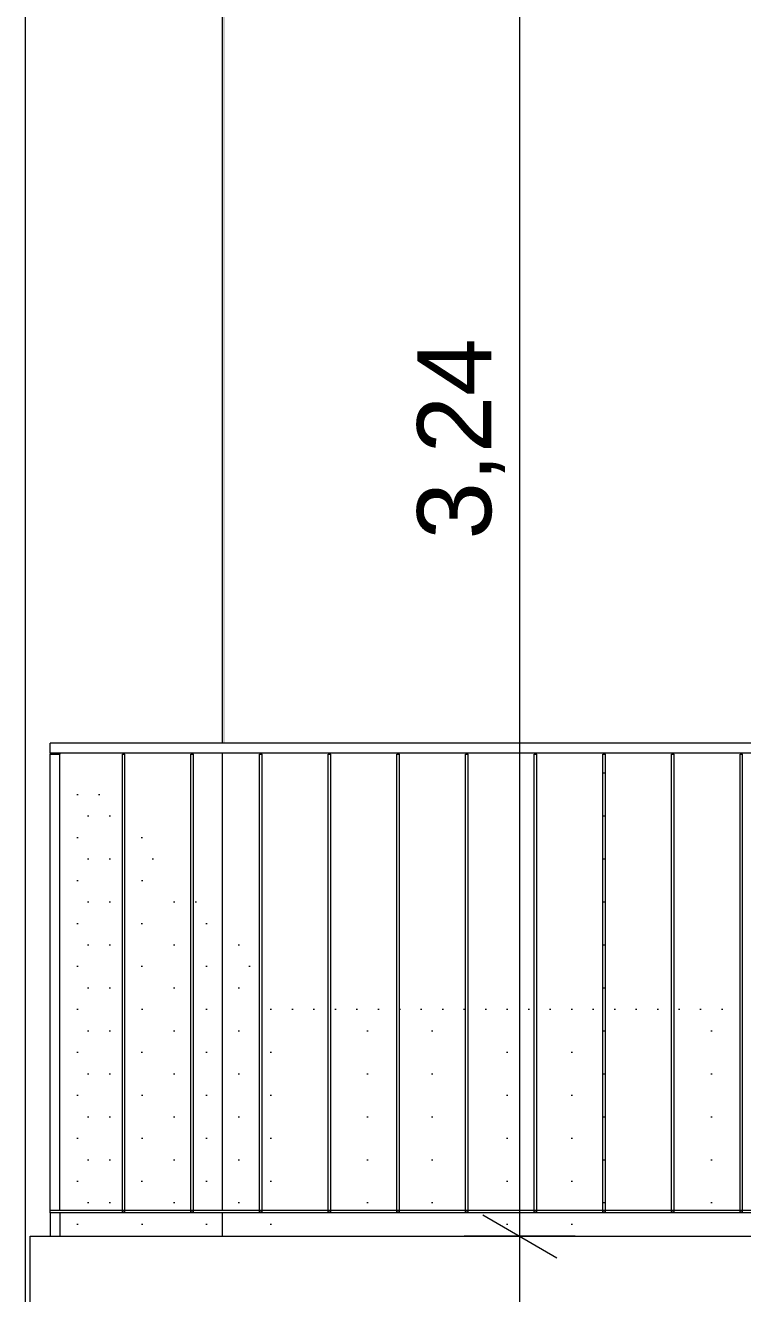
# Model space of a CAD drawing. Header units: metres. Extents: x -111189 to -108577, y -72951 to -72647.
# Drawn here: x -108855.796 to -108854.342, y -72942.862 to -72940.29 of the extents above; entities that cross this region are included whole.
import ezdxf

# ---------------------------------------------------------------- set-up
doc = ezdxf.new("R2010")
doc.units = ezdxf.units.M
doc.header["$MEASUREMENT"] = 0
for name, color, linetype in [('03 - LAJES', 7, 'Continuous'), ('05 - PAREDES..35', 7, 'Continuous'), ('06 - ESCADAS _ GUARDAS', 7, 'Continuous'), ('06 - FORRA', 7, 'Continuous'), ('12 - COTAS GERAIS', 7, 'Continuous')]:
    doc.layers.add(name, color=color, linetype=linetype)
doc.styles.add('ESTILO_GERADO_7', font='')
doc.styles.get('ESTILO_GERADO_7').set_extended_font_data('Helvetica')
doc.dimstyles.new('ESTILO_GERADO__5', dxfattribs={"dimtxt": 0.15, "dimasz": 0.114, "dimexe": 0.18, "dimexo": 0.0625, "dimgap": 0, "dimtad": 1, "dimzin": 0, "dimdsep": 46, "dimtxsty": 'ESTILO_GERADO_7', "dimblk": 'ARROWHEAD_2', "dimblk1": 'ARROWHEAD_2', "dimblk2": 'ARROWHEAD_2', "dimcen": 0.09, "dimse1": 1, "dimse2": 1, "dimclrd": 7, "dimclre": 7, "dimclrt": 7, "dimadec": 0, "dimazin": 0, "dimtfac": 1, "dimtdec": 4, "dimtmove": 0, "dimatfit": 3, "dimfxl": 1, "dimtolj": 1, "dimtzin": 0, "dimarcsym": 0})
pattern_1 = [(360, (-108689.58989, -72946.075524), (0.021783658, 0.043567315), [0, -0.043567315])]

# ---------------------------------------------------------------- blocks, each defined once
blk = doc.blocks.new('Corte Elem_1047_1', base_point=(-108689.5899, -72946.0755))
at = {"layer": '05 - PAREDES..35', "linetype": 'Continuous', "lineweight": 13}
h = blk.add_hatch(dxfattribs=at)
h.set_pattern_fill('DOTS_0001', color=251, style=0, pattern_type=2)
h.set_pattern_definition(pattern_1)
h.paths.add_polyline_path([(-108855.396, -72939.838), (-108855.396, -72941.7455), (-108855.3913, -72941.7455), (-108855.3913, -72939.9896), (-108853.0678, -72938.7117), (-108850.936, -72939.8841), (-108850.936, -72939.8325), (-108853.161, -72938.6088)])
h = blk.add_hatch(dxfattribs=at)
h.set_pattern_fill('DOTS_0001', color=251, style=0, pattern_type=2)
h.set_pattern_definition(pattern_1)
h.paths.add_polyline_path([(-108855.396, -72942.693), (-108855.3913, -72942.693), (-108855.3913, -72942.157), (-108855.375, -72942.175), (-108855.3772, -72942.175), (-108855.3772, -72942.693), (-108855.3549, -72942.693), (-108855.3549, -72942.1971), (-108855.321, -72942.2345), (-108855.321, -72942.1925), (-108855.3913, -72942.1149), (-108855.3913, -72941.7655), (-108855.396, -72941.7655)])
h = blk.add_hatch(dxfattribs=at)
h.set_pattern_fill('DOTS_0001', color=251, style=0, pattern_type=2)
h.set_pattern_definition(pattern_1)
h.paths.add_polyline_path([(-108855.316, -72942.2401), (-108855.3133, -72942.243), (-108855.3156, -72942.243), (-108855.3156, -72942.693), (-108855.2932, -72942.693), (-108855.2932, -72942.2651), (-108855.2481, -72942.315), (-108855.1818, -72942.315), (-108855.1818, -72942.2847), (-108855.2374, -72942.2847), (-108855.316, -72942.198)])
h = blk.add_hatch(dxfattribs=at)
h.set_pattern_fill('DOTS_0001', color=251, style=0, pattern_type=2)
h.set_pattern_definition(pattern_1)
h.paths.add_polyline_path([(-108855.1768, -72942.315), (-108855.1107, -72942.315), (-108855.1107, -72942.693), (-108855.0964, -72942.693), (-108855.0964, -72942.3175), (-108855.0987, -72942.315), (-108855.0426, -72942.315), (-108855.0426, -72942.2847), (-108855.1768, -72942.2847)])
h = blk.add_hatch(dxfattribs=at)
h.set_pattern_fill('DOTS_0001', color=251, style=0, pattern_type=2)
h.set_pattern_definition(pattern_1)
h.paths.add_polyline_path([(-108854.9034, -72942.2847), (-108855.0376, -72942.2847), (-108855.0376, -72942.315), (-108854.9715, -72942.315), (-108854.9715, -72942.693), (-108854.9572, -72942.693), (-108854.9572, -72942.3175), (-108854.9595, -72942.315), (-108854.9034, -72942.315)])
h = blk.add_hatch(dxfattribs=at)
h.set_pattern_fill('DOTS_0001', color=251, style=0, pattern_type=2)
h.set_pattern_definition(pattern_1)
h.paths.add_polyline_path([(-108854.8984, -72942.315), (-108854.8323, -72942.315), (-108854.8323, -72942.693), (-108854.818, -72942.693), (-108854.818, -72942.3175), (-108854.8203, -72942.315), (-108854.7642, -72942.315), (-108854.7642, -72942.2847), (-108854.8984, -72942.2847)])
h = blk.add_hatch(dxfattribs=at)
h.set_pattern_fill('DOTS_0001', color=251, style=0, pattern_type=2)
h.set_pattern_definition(pattern_1)
h.paths.add_polyline_path([(-108854.7592, -72942.2847), (-108854.7592, -72942.315), (-108854.6932, -72942.315), (-108854.6932, -72942.693), (-108854.6788, -72942.693), (-108854.6788, -72942.3175), (-108854.6811, -72942.315), (-108854.625, -72942.315), (-108854.625, -72942.2847)])
h = blk.add_hatch(dxfattribs=at)
h.set_pattern_fill('DOTS_0001', color=251, style=0, pattern_type=2)
h.set_pattern_definition(pattern_1)
h.paths.add_polyline_path([(-108854.4858, -72942.2847), (-108854.62, -72942.2847), (-108854.62, -72942.315), (-108854.554, -72942.315), (-108854.554, -72942.693), (-108854.5396, -72942.693), (-108854.5396, -72942.3175), (-108854.5419, -72942.315), (-108854.4858, -72942.315)])
h = blk.add_hatch(dxfattribs=at)
h.set_pattern_fill('DOTS_0001', color=251, style=0, pattern_type=2)
h.set_pattern_definition(pattern_1)
h.paths.add_polyline_path([(-108854.3466, -72942.2847), (-108854.4808, -72942.2847), (-108854.4808, -72942.315), (-108854.4148, -72942.315), (-108854.4148, -72942.693), (-108854.4004, -72942.693), (-108854.4004, -72942.3175), (-108854.4027, -72942.315), (-108854.3466, -72942.315)])
h = blk.add_hatch(dxfattribs=at)
h.set_pattern_fill('DOTS_0001', color=251, style=0, pattern_type=2)
h.set_pattern_definition(pattern_1)
h.paths.add_polyline_path([(-108855.396, -72942.7455), (-108855.3913, -72942.7455), (-108855.3913, -72942.698), (-108855.396, -72942.698)])
h = blk.add_hatch(dxfattribs=at)
h.set_pattern_fill('DOTS_0001', color=251, style=0, pattern_type=2)
h.set_pattern_definition(pattern_1)
h.paths.add_polyline_path([(-108855.3772, -72942.698), (-108855.3772, -72942.7455), (-108855.3549, -72942.7455), (-108855.3549, -72942.698)])
h = blk.add_hatch(dxfattribs=at)
h.set_pattern_fill('DOTS_0001', color=251, style=0, pattern_type=2)
h.set_pattern_definition(pattern_1)
h.paths.add_polyline_path([(-108855.3156, -72942.7455), (-108855.2932, -72942.7455), (-108855.2932, -72942.698), (-108855.3156, -72942.698)])
h = blk.add_hatch(dxfattribs=at)
h.set_pattern_fill('DOTS_0001', color=251, style=0, pattern_type=2)
h.set_pattern_definition(pattern_1)
h.paths.add_polyline_path([(-108855.1107, -72942.7455), (-108855.0964, -72942.7455), (-108855.0964, -72942.698), (-108855.1107, -72942.698)])
h = blk.add_hatch(dxfattribs=at)
h.set_pattern_fill('DOTS_0001', color=251, style=0, pattern_type=2)
h.set_pattern_definition(pattern_1)
h.paths.add_polyline_path([(-108854.9715, -72942.698), (-108854.9715, -72942.7455), (-108854.9572, -72942.7455), (-108854.9572, -72942.698)])
h = blk.add_hatch(dxfattribs=at)
h.set_pattern_fill('DOTS_0001', color=251, style=0, pattern_type=2)
h.set_pattern_definition(pattern_1)
h.paths.add_polyline_path([(-108854.818, -72942.698), (-108854.8323, -72942.698), (-108854.8323, -72942.7455), (-108854.818, -72942.7455)])
h = blk.add_hatch(dxfattribs=at)
h.set_pattern_fill('DOTS_0001', color=251, style=0, pattern_type=2)
h.set_pattern_definition(pattern_1)
h.paths.add_polyline_path([(-108854.6932, -72942.7455), (-108854.6788, -72942.7455), (-108854.6788, -72942.698), (-108854.6932, -72942.698)])
h = blk.add_hatch(dxfattribs=at)
h.set_pattern_fill('DOTS_0001', color=251, style=0, pattern_type=2)
h.set_pattern_definition(pattern_1)
h.paths.add_polyline_path([(-108854.554, -72942.7455), (-108854.5396, -72942.7455), (-108854.5396, -72942.698), (-108854.554, -72942.698)])
h = blk.add_hatch(dxfattribs=at)
h.set_pattern_fill('DOTS_0001', color=251, style=0, pattern_type=2)
h.set_pattern_definition(pattern_1)
h.paths.add_polyline_path([(-108854.4148, -72942.698), (-108854.4148, -72942.7455), (-108854.4004, -72942.7455), (-108854.4004, -72942.698)])
blk = doc.blocks.new('Corte Elem_1232_1', base_point=(-108689.5899, -72946.0755))
at = {"layer": '03 - LAJES', "color": 7, "linetype": 'Continuous', "lineweight": 13}
for p, q in [((-108855.786, -72943.1755), (-108855.786, -72942.7455)), ((-108855.786, -72942.7455), (-108850.536, -72942.7455))]:
    blk.add_line(p, q, dxfattribs=at)
blk = doc.blocks.new('Corte Elem_1236_1', base_point=(-108689.5899, -72946.0755))
at = {"layer": '06 - ESCADAS _ GUARDAS', "linetype": 'Continuous', "lineweight": 13}
h = blk.add_hatch(dxfattribs=at)
h.set_pattern_fill('DOTS_0001', color=251, style=0, pattern_type=2)
h.set_pattern_definition(pattern_1)
h.paths.add_polyline_path([(-108855.746, -72941.7655), (-108855.7438, -72941.768), (-108855.726, -72941.768), (-108855.726, -72941.7655)])
h = blk.add_hatch(dxfattribs=at)
h.set_pattern_fill('DOTS_0001', color=251, style=0, pattern_type=2)
h.set_pattern_definition(pattern_1)
h.paths.add_polyline_path([(-108855.726, -72942.698), (-108855.746, -72942.698), (-108855.726, -72942.7201)])
at = {"layer": '06 - ESCADAS _ GUARDAS', "color": 7, "linetype": 'Continuous', "lineweight": 13}
for p, q in [((-108855.746, -72941.7655), (-108855.746, -72941.768)), ((-108855.726, -72941.7655), (-108855.726, -72941.768)), ((-108855.746, -72942.698), (-108855.746, -72942.7455)), ((-108855.726, -72942.698), (-108855.726, -72942.7455))]:
    blk.add_line(p, q, dxfattribs=at)
blk = doc.blocks.new('Corte Elem_1237_1', base_point=(-108689.5899, -72946.0755))
at = {"layer": '06 - ESCADAS _ GUARDAS', "color": 7, "linetype": 'Continuous', "lineweight": 13}
for p, q in [((-108855.746, -72941.7655), (-108855.746, -72941.7455)), ((-108850.576, -72941.7455), (-108855.746, -72941.7455)), ((-108850.576, -72941.7655), (-108855.746, -72941.7655))]:
    blk.add_line(p, q, dxfattribs=at)
blk = doc.blocks.new('Corte Elem_1238_1', base_point=(-108689.5899, -72946.0755))
at = {"layer": '06 - ESCADAS _ GUARDAS', "linetype": 'Continuous', "lineweight": 13}
h = blk.add_hatch(dxfattribs=at)
h.set_pattern_fill('DOTS_0001', color=251, style=0, pattern_type=2)
h.set_pattern_definition(pattern_1)
h.paths.add_polyline_path([(-108855.5993, -72942.6955), (-108855.5943, -72942.6955), (-108855.5943, -72942.693), (-108855.5993, -72942.693)])
h = blk.add_hatch(dxfattribs=at)
h.set_pattern_fill('DOTS_0001', color=251, style=0, pattern_type=2)
h.set_pattern_definition(pattern_1)
h.paths.add_polyline_path([(-108855.4602, -72942.6955), (-108855.4552, -72942.6955), (-108855.4552, -72942.693), (-108855.4602, -72942.693)])
h = blk.add_hatch(dxfattribs=at)
h.set_pattern_fill('DOTS_0001', color=251, style=0, pattern_type=2)
h.set_pattern_definition(pattern_1)
h.paths.add_polyline_path([(-108855.321, -72942.6955), (-108855.316, -72942.6955), (-108855.316, -72942.693), (-108855.321, -72942.693)])
h = blk.add_hatch(dxfattribs=at)
h.set_pattern_fill('DOTS_0001', color=251, style=0, pattern_type=2)
h.set_pattern_definition(pattern_1)
h.paths.add_polyline_path([(-108855.1818, -72942.693), (-108855.1818, -72942.6955), (-108855.1768, -72942.6955), (-108855.1768, -72942.693)])
h = blk.add_hatch(dxfattribs=at)
h.set_pattern_fill('DOTS_0001', color=251, style=0, pattern_type=2)
h.set_pattern_definition(pattern_1)
h.paths.add_polyline_path([(-108855.0426, -72942.6955), (-108855.0376, -72942.6955), (-108855.0376, -72942.693), (-108855.0426, -72942.693)])
h = blk.add_hatch(dxfattribs=at)
h.set_pattern_fill('DOTS_0001', color=251, style=0, pattern_type=2)
h.set_pattern_definition(pattern_1)
h.paths.add_polyline_path([(-108854.9034, -72942.6955), (-108854.8984, -72942.6955), (-108854.8984, -72942.693), (-108854.9034, -72942.693)])
h = blk.add_hatch(dxfattribs=at)
h.set_pattern_fill('DOTS_0001', color=251, style=0, pattern_type=2)
h.set_pattern_definition(pattern_1)
h.paths.add_polyline_path([(-108854.7642, -72942.6955), (-108854.7592, -72942.6955), (-108854.7592, -72942.693), (-108854.7642, -72942.693)])
h = blk.add_hatch(dxfattribs=at)
h.set_pattern_fill('DOTS_0001', color=251, style=0, pattern_type=2)
h.set_pattern_definition(pattern_1)
h.paths.add_polyline_path([(-108854.4858, -72942.693), (-108854.4858, -72942.6955), (-108854.4808, -72942.6955), (-108854.4808, -72942.693)])
h = blk.add_hatch(dxfattribs=at)
h.set_pattern_fill('DOTS_0001', color=251, style=0, pattern_type=2)
h.set_pattern_definition(pattern_1)
h.paths.add_polyline_path([(-108854.3466, -72942.693), (-108854.3466, -72942.6955), (-108854.3416, -72942.6955), (-108854.3416, -72942.693)])
at = {"layer": '06 - ESCADAS _ GUARDAS', "color": 7, "linetype": 'Continuous', "lineweight": 13}
for p, q in [((-108855.746, -72942.698), (-108855.746, -72942.693)), ((-108855.5993, -72942.693), (-108855.746, -72942.693)), ((-108855.5943, -72942.693), (-108855.5993, -72942.693)), ((-108855.4602, -72942.693), (-108855.5943, -72942.693)), ((-108855.4552, -72942.693), (-108855.4602, -72942.693)), ((-108855.321, -72942.693), (-108855.4552, -72942.693)), ((-108855.316, -72942.693), (-108855.321, -72942.693)), ((-108855.1818, -72942.693), (-108855.316, -72942.693)), ((-108855.1768, -72942.693), (-108855.1818, -72942.693)), ((-108855.0426, -72942.693), (-108855.1768, -72942.693)), ((-108855.0376, -72942.693), (-108855.0426, -72942.693)), ((-108854.9034, -72942.693), (-108855.0376, -72942.693)), ((-108854.8984, -72942.693), (-108854.9034, -72942.693)), ((-108854.7642, -72942.693), (-108854.8984, -72942.693)), ((-108854.7592, -72942.693), (-108854.7642, -72942.693)), ((-108854.625, -72942.693), (-108854.7592, -72942.693)), ((-108854.62, -72942.693), (-108854.625, -72942.693)), ((-108854.4858, -72942.693), (-108854.62, -72942.693)), ((-108854.4808, -72942.693), (-108854.4858, -72942.693)), ((-108854.3466, -72942.693), (-108854.4808, -72942.693)), ((-108854.3416, -72942.693), (-108854.3466, -72942.693)), ((-108854.2075, -72942.693), (-108854.3416, -72942.693)), ((-108850.576, -72942.698), (-108855.746, -72942.698))]:
    blk.add_line(p, q, dxfattribs=at)
blk = doc.blocks.new('Corte Elem_1273_1', base_point=(-108689.5899, -72946.0755))
at = {"layer": '06 - ESCADAS _ GUARDAS', "color": 7, "linetype": 'Continuous', "lineweight": 13}
for p, q in [((-108854.3466, -72941.768), (-108854.3416, -72941.768)), ((-108854.3466, -72942.693), (-108854.3466, -72941.768)), ((-108854.3416, -72942.693), (-108854.3416, -72941.768)), ((-108854.3466, -72942.6955), (-108854.3466, -72942.693)), ((-108854.3466, -72942.6955), (-108854.3416, -72942.6955)), ((-108854.3416, -72942.6955), (-108854.3416, -72942.693))]:
    blk.add_line(p, q, dxfattribs=at)
blk = doc.blocks.new('Corte Elem_1274_1', base_point=(-108689.5899, -72946.0755))
at = {"layer": '06 - ESCADAS _ GUARDAS', "color": 7, "linetype": 'Continuous', "lineweight": 13}
for p, q in [((-108854.4858, -72941.768), (-108854.4808, -72941.768)), ((-108854.4858, -72942.693), (-108854.4858, -72941.768)), ((-108854.4808, -72942.693), (-108854.4808, -72941.768)), ((-108854.4858, -72942.6955), (-108854.4858, -72942.693)), ((-108854.4858, -72942.6955), (-108854.4808, -72942.6955)), ((-108854.4808, -72942.6955), (-108854.4808, -72942.693))]:
    blk.add_line(p, q, dxfattribs=at)
blk = doc.blocks.new('Corte Elem_1275_1', base_point=(-108689.5899, -72946.0755))
at = {"layer": '06 - ESCADAS _ GUARDAS', "linetype": 'Continuous', "lineweight": 13}
h = blk.add_hatch(dxfattribs=at)
h.set_pattern_fill('DOTS_0001', color=251, style=0, pattern_type=2)
h.set_pattern_definition(pattern_1)
h.paths.add_polyline_path([(-108854.625, -72942.6955), (-108854.62, -72942.6955), (-108854.62, -72941.768), (-108854.625, -72941.768)])
at = {"layer": '06 - ESCADAS _ GUARDAS', "color": 7, "linetype": 'Continuous', "lineweight": 13}
for p, q in [((-108854.625, -72941.768), (-108854.62, -72941.768)), ((-108854.625, -72942.693), (-108854.625, -72941.768)), ((-108854.62, -72942.693), (-108854.62, -72941.768)), ((-108854.625, -72942.6955), (-108854.625, -72942.693)), ((-108854.625, -72942.6955), (-108854.62, -72942.6955)), ((-108854.62, -72942.6955), (-108854.62, -72942.693))]:
    blk.add_line(p, q, dxfattribs=at)
blk = doc.blocks.new('Corte Elem_1276_1', base_point=(-108689.5899, -72946.0755))
at = {"layer": '06 - ESCADAS _ GUARDAS', "color": 7, "linetype": 'Continuous', "lineweight": 13}
for p, q in [((-108854.7642, -72941.768), (-108854.7592, -72941.768)), ((-108854.7642, -72942.693), (-108854.7642, -72941.768)), ((-108854.7592, -72942.693), (-108854.7592, -72941.768)), ((-108854.7642, -72942.6955), (-108854.7642, -72942.693)), ((-108854.7642, -72942.6955), (-108854.7592, -72942.6955)), ((-108854.7592, -72942.6955), (-108854.7592, -72942.693))]:
    blk.add_line(p, q, dxfattribs=at)
blk = doc.blocks.new('Corte Elem_1277_1', base_point=(-108689.5899, -72946.0755))
at = {"layer": '06 - ESCADAS _ GUARDAS', "linetype": 'Continuous', "lineweight": 13}
h = blk.add_hatch(dxfattribs=at)
h.set_pattern_fill('DOTS_0001', color=251, style=0, pattern_type=2)
h.set_pattern_definition(pattern_1)
h.paths.add_polyline_path([(-108854.9034, -72941.768), (-108854.9034, -72942.693), (-108854.8984, -72942.693), (-108854.8984, -72941.768)])
at = {"layer": '06 - ESCADAS _ GUARDAS', "color": 7, "linetype": 'Continuous', "lineweight": 13}
for p, q in [((-108854.9034, -72941.768), (-108854.8984, -72941.768)), ((-108854.9034, -72942.693), (-108854.9034, -72941.768)), ((-108854.8984, -72942.693), (-108854.8984, -72941.768)), ((-108854.9034, -72942.6955), (-108854.9034, -72942.693)), ((-108854.9034, -72942.6955), (-108854.8984, -72942.6955)), ((-108854.8984, -72942.6955), (-108854.8984, -72942.693))]:
    blk.add_line(p, q, dxfattribs=at)
blk = doc.blocks.new('Corte Elem_1278_1', base_point=(-108689.5899, -72946.0755))
at = {"layer": '06 - ESCADAS _ GUARDAS', "color": 7, "linetype": 'Continuous', "lineweight": 13}
for p, q in [((-108855.0426, -72941.768), (-108855.0376, -72941.768)), ((-108855.0426, -72942.693), (-108855.0426, -72941.768)), ((-108855.0376, -72942.693), (-108855.0376, -72941.768)), ((-108855.0426, -72942.6955), (-108855.0426, -72942.693)), ((-108855.0426, -72942.6955), (-108855.0376, -72942.6955)), ((-108855.0376, -72942.6955), (-108855.0376, -72942.693))]:
    blk.add_line(p, q, dxfattribs=at)
blk = doc.blocks.new('Corte Elem_1279_1', base_point=(-108689.5899, -72946.0755))
at = {"layer": '06 - ESCADAS _ GUARDAS', "color": 7, "linetype": 'Continuous', "lineweight": 13}
for p, q in [((-108855.1818, -72941.768), (-108855.1768, -72941.768)), ((-108855.1818, -72942.693), (-108855.1818, -72941.768)), ((-108855.1768, -72942.693), (-108855.1768, -72941.768)), ((-108855.1818, -72942.6955), (-108855.1818, -72942.693)), ((-108855.1818, -72942.6955), (-108855.1768, -72942.6955)), ((-108855.1768, -72942.6955), (-108855.1768, -72942.693))]:
    blk.add_line(p, q, dxfattribs=at)
blk = doc.blocks.new('Corte Elem_1281_1', base_point=(-108689.5899, -72946.0755))
at = {"layer": '06 - ESCADAS _ GUARDAS', "linetype": 'Continuous', "lineweight": 13}
h = blk.add_hatch(dxfattribs=at)
h.set_pattern_fill('DOTS_0001', color=251, style=0, pattern_type=2)
h.set_pattern_definition(pattern_1)
h.paths.add_polyline_path([(-108855.4602, -72941.768), (-108855.4602, -72942.693), (-108855.4552, -72942.693), (-108855.4552, -72941.768)])
blk = doc.blocks.new('Corte Elem_1282_1', base_point=(-108689.5899, -72946.0755))
at = {"layer": '06 - ESCADAS _ GUARDAS', "color": 7, "linetype": 'Continuous', "lineweight": 13}
for p, q in [((-108855.321, -72941.768), (-108855.316, -72941.768)), ((-108855.321, -72942.693), (-108855.321, -72941.768)), ((-108855.316, -72942.693), (-108855.316, -72941.768)), ((-108855.321, -72942.6955), (-108855.321, -72942.693)), ((-108855.321, -72942.6955), (-108855.316, -72942.6955)), ((-108855.316, -72942.6955), (-108855.316, -72942.693))]:
    blk.add_line(p, q, dxfattribs=at)
blk = doc.blocks.new('Corte Elem_1283_1', base_point=(-108689.5899, -72946.0755))
at = {"layer": '06 - ESCADAS _ GUARDAS', "color": 7, "linetype": 'Continuous', "lineweight": 13}
for p, q in [((-108855.4602, -72941.768), (-108855.4552, -72941.768)), ((-108855.4602, -72942.693), (-108855.4602, -72941.768)), ((-108855.4552, -72942.693), (-108855.4552, -72941.768)), ((-108855.4602, -72942.6955), (-108855.4602, -72942.693)), ((-108855.4602, -72942.6955), (-108855.4552, -72942.6955)), ((-108855.4552, -72942.6955), (-108855.4552, -72942.693))]:
    blk.add_line(p, q, dxfattribs=at)
blk = doc.blocks.new('Corte Elem_1284_1', base_point=(-108689.5899, -72946.0755))
at = {"layer": '06 - ESCADAS _ GUARDAS', "linetype": 'Continuous', "lineweight": 13}
h = blk.add_hatch(dxfattribs=at)
h.set_pattern_fill('DOTS_0001', color=251, style=0, pattern_type=2)
h.set_pattern_definition(pattern_1)
h.paths.add_polyline_path([(-108855.5993, -72941.768), (-108855.5993, -72942.693), (-108855.5943, -72942.693), (-108855.5943, -72941.768)])
blk = doc.blocks.new('Corte Elem_1285_1', base_point=(-108689.5899, -72946.0755))
at = {"layer": '06 - ESCADAS _ GUARDAS', "color": 7, "linetype": 'Continuous', "lineweight": 13}
for p, q in [((-108855.5993, -72941.768), (-108855.5943, -72941.768)), ((-108855.5993, -72942.693), (-108855.5993, -72941.768)), ((-108855.5943, -72942.693), (-108855.5943, -72941.768)), ((-108855.5993, -72942.6955), (-108855.5993, -72942.693)), ((-108855.5993, -72942.6955), (-108855.5943, -72942.6955)), ((-108855.5943, -72942.6955), (-108855.5943, -72942.693))]:
    blk.add_line(p, q, dxfattribs=at)
blk = doc.blocks.new('Corte Elem_1286_1', base_point=(-108689.5899, -72946.0755))
at = {"layer": '06 - ESCADAS _ GUARDAS', "linetype": 'Continuous', "lineweight": 13}
h = blk.add_hatch(dxfattribs=at)
h.set_pattern_fill('DOTS_0001', color=251, style=0, pattern_type=2)
h.set_pattern_definition(pattern_1)
h.paths.add_polyline_path([(-108855.7438, -72941.768), (-108855.726, -72941.7876), (-108855.726, -72941.768)])
at = {"layer": '06 - ESCADAS _ GUARDAS', "color": 7, "linetype": 'Continuous', "lineweight": 13}
for p, q in [((-108855.746, -72941.768), (-108855.726, -72941.768)), ((-108855.746, -72942.693), (-108855.746, -72941.768)), ((-108855.726, -72942.693), (-108855.726, -72941.768))]:
    blk.add_line(p, q, dxfattribs=at)
blk = doc.blocks.new('Corte Elem_1289_1', base_point=(-108689.5899, -72946.0755))
at = {"layer": '06 - FORRA', "linetype": 'Continuous', "lineweight": 13}
h = blk.add_hatch(dxfattribs=at)
h.set_pattern_fill('DOTS_0001', color=251, style=0, pattern_type=2)
h.set_pattern_definition(pattern_1)
h.paths.add_polyline_path([(-108855.726, -72941.7655), (-108855.726, -72942.693), (-108855.7215, -72942.693), (-108855.7215, -72941.7926), (-108855.688, -72941.8295), (-108855.6903, -72941.8295), (-108855.6903, -72942.693), (-108855.668, -72942.693), (-108855.668, -72941.8516), (-108855.6264, -72941.8975), (-108855.6287, -72941.8975), (-108855.6287, -72942.693), (-108855.6063, -72942.693), (-108855.6063, -72941.9197), (-108855.5993, -72941.9274), (-108855.5993, -72941.8853), (-108855.7079, -72941.7655)])
h = blk.add_hatch(dxfattribs=at)
h.set_pattern_fill('DOTS_0001', color=251, style=0, pattern_type=2)
h.set_pattern_definition(pattern_1)
h.paths.add_polyline_path([(-108855.5943, -72941.9329), (-108855.5647, -72941.9656), (-108855.567, -72941.9656), (-108855.567, -72942.693), (-108855.5447, -72942.693), (-108855.5447, -72941.9877), (-108855.5031, -72942.0336), (-108855.5053, -72942.0336), (-108855.5053, -72942.693), (-108855.483, -72942.693), (-108855.483, -72942.0558), (-108855.4602, -72942.081), (-108855.4602, -72942.0389), (-108855.5943, -72941.8908)])
h = blk.add_hatch(dxfattribs=at)
h.set_pattern_fill('DOTS_0001', color=251, style=0, pattern_type=2)
h.set_pattern_definition(pattern_1)
h.paths.add_polyline_path([(-108855.4552, -72942.0865), (-108855.4414, -72942.1016), (-108855.4437, -72942.1016), (-108855.4437, -72942.693), (-108855.4213, -72942.693), (-108855.4213, -72942.1238), (-108855.396, -72942.1517), (-108855.396, -72942.1096), (-108855.4552, -72942.0444)])
h = blk.add_hatch(dxfattribs=at)
h.set_pattern_fill('DOTS_0001', color=251, style=0, pattern_type=2)
h.set_pattern_definition(pattern_1)
h.paths.add_polyline_path([(-108855.726, -72942.698), (-108855.726, -72942.7455), (-108855.7215, -72942.7455), (-108855.7215, -72942.7251), (-108855.703, -72942.7455), (-108855.668, -72942.7455), (-108855.668, -72942.698), (-108855.6903, -72942.698), (-108855.6903, -72942.7324), (-108855.7215, -72942.698), (-108855.7215, -72942.698)])
h = blk.add_hatch(dxfattribs=at)
h.set_pattern_fill('DOTS_0001', color=251, style=0, pattern_type=2)
h.set_pattern_definition(pattern_1)
h.paths.add_polyline_path([(-108855.6063, -72942.698), (-108855.6287, -72942.698), (-108855.6287, -72942.7455), (-108855.6063, -72942.7455)])
h = blk.add_hatch(dxfattribs=at)
h.set_pattern_fill('DOTS_0001', color=251, style=0, pattern_type=2)
h.set_pattern_definition(pattern_1)
h.paths.add_polyline_path([(-108855.5447, -72942.698), (-108855.567, -72942.698), (-108855.567, -72942.7455), (-108855.5447, -72942.7455)])
h = blk.add_hatch(dxfattribs=at)
h.set_pattern_fill('DOTS_0001', color=251, style=0, pattern_type=2)
h.set_pattern_definition(pattern_1)
h.paths.add_polyline_path([(-108855.5053, -72942.698), (-108855.5053, -72942.7455), (-108855.483, -72942.7455), (-108855.483, -72942.698)])
h = blk.add_hatch(dxfattribs=at)
h.set_pattern_fill('DOTS_0001', color=251, style=0, pattern_type=2)
h.set_pattern_definition(pattern_1)
h.paths.add_polyline_path([(-108855.4437, -72942.698), (-108855.4437, -72942.7455), (-108855.4213, -72942.7455), (-108855.4213, -72942.698)])
at = {"layer": '06 - FORRA', "color": 7, "linetype": 'Continuous', "lineweight": 13}
for p, q in [((-108855.396, -72941.7455), (-108855.396, -72939.838)), ((-108855.796, -72945.4755), (-108855.796, -72940.058)), ((-108855.396, -72942.693), (-108855.396, -72941.7655)), ((-108855.396, -72942.7455), (-108855.396, -72942.698))]:
    blk.add_line(p, q, dxfattribs=at)
blk = doc.blocks.new('Corte Elem_1456_1', base_point=(-108689.5899, -72946.0755))
at = {"layer": '06 - ESCADAS _ GUARDAS', "linetype": 'Continuous', "lineweight": 13}
h = blk.add_hatch(dxfattribs=at)
h.set_pattern_fill('DOTS_0001', color=251, style=0, pattern_type=2)
h.set_pattern_definition(pattern_1)
h.paths.add_polyline_path([(-108855.1818, -72941.768), (-108855.1818, -72942.693), (-108855.1768, -72942.693), (-108855.1768, -72941.768)])
blk = doc.blocks.new('*D2142', base_point=(-108689.5899, -72946.0755))
at = {"layer": '12 - COTAS GERAIS', "color": 7, "linetype": 'Continuous', "lineweight": 5, "transparency": 16777216}
for p, q in [((-108854.8686, -72942.7022), (-108854.7186, -72942.7888)), ((-108854.6811, -72942.7455), (-108854.9061, -72942.7455)), ((-108854.7936, -72943.1755), (-108854.7936, -72942.7455)), ((-108854.8686, -72943.1322), (-108854.7186, -72943.2188)), ((-108854.6811, -72943.1755), (-108854.9061, -72943.1755))]:
    blk.add_line(p, q, dxfattribs=at)
blk = doc.blocks.new('ARROWHEAD_2')
at = {"color": 0, "linetype": 'Continuous', "lineweight": 0}
for p, q in [((-0.378, -0.655), (0.378, 0.655)), ((0, 0), (-1, 0))]:
    blk.add_line(p, q, dxfattribs=at)
blk = doc.blocks.new('*D2143', base_point=(-108689.5899, -72946.0755))
at = {"layer": '12 - COTAS GERAIS', "color": 7, "linetype": 'Continuous', "lineweight": 5, "transparency": 16777216}
for p, q in [((-108854.7936, -72939.5072), (-108854.7936, -72939.4339)), ((-108854.7186, -72939.5505), (-108854.8686, -72939.4639)), ((-108854.6811, -72939.5072), (-108854.9061, -72939.5072)), ((-108854.7936, -72942.7455), (-108854.7936, -72939.5072)), ((-108854.8686, -72942.7022), (-108854.7186, -72942.7888)), ((-108854.6811, -72942.7455), (-108854.9061, -72942.7455))]:
    blk.add_line(p, q, dxfattribs=at)
at = {"layer": '12 - COTAS GERAIS', "color": 7, "lineweight": 5, "transparency": 16777216, "insert": (-108854.8236, -72941.3325), "char_height": 0.15, "attachment_point": 7, "rotation": 90, "style": 'ESTILO_GERADO_7'}
blk.add_mtext('\\A1;{\\pql;\\fHelvetica|b0|i0|c0|p0;\\W1.000000;3,24}', dxfattribs=at)

msp = doc.modelspace()

# ---------------------------------------------------------------- block references
at = {"layer": '03 - LAJES', "lineweight": 0}
msp.add_blockref('Corte Elem_1232_1', (-108689.5899, -72946.0755), dxfattribs=at)
at = {"layer": '05 - PAREDES..35', "lineweight": 0}
msp.add_blockref('Corte Elem_1047_1', (-108689.5899, -72946.0755), dxfattribs=at)
at = {"layer": '06 - ESCADAS _ GUARDAS', "lineweight": 0}
for name in ['Corte Elem_1237_1', 'Corte Elem_1236_1', 'Corte Elem_1286_1', 'Corte Elem_1284_1', 'Corte Elem_1285_1', 'Corte Elem_1281_1', 'Corte Elem_1283_1', 'Corte Elem_1282_1', 'Corte Elem_1279_1', 'Corte Elem_1456_1', 'Corte Elem_1278_1', 'Corte Elem_1277_1', 'Corte Elem_1276_1', 'Corte Elem_1275_1', 'Corte Elem_1274_1', 'Corte Elem_1273_1', 'Corte Elem_1238_1']:
    msp.add_blockref(name, (-108689.5899, -72946.0755), dxfattribs=at)
at = {"layer": '06 - FORRA', "lineweight": 0}
msp.add_blockref('Corte Elem_1289_1', (-108689.5899, -72946.0755), dxfattribs=at)

# ---------------------------------------------------------------- dimensions: what is measured, and where the dimension line sits
at = {"layer": '12 - COTAS GERAIS', "color": 7, "linetype": 'Continuous', "lineweight": 5}
for base, p1, p2, picture, middle in [((-108854.7936, -72939.5072), (-108853.161, -72942.7455), (-108854.7946, -72939.5072), '*D2143', (-108854.8986, -72941.1383)), ((-108854.7936, -72942.7455), (-108853.161, -72943.1755), (-108853.161, -72942.7455), '*D2142', (-108854.8986, -72943.4368))]:
    dim = msp.add_linear_dim(base=base, p1=p1, p2=p2, angle=90, dimstyle='ESTILO_GERADO__5', dxfattribs=at)
    dim.commit()
    dim.dimension.update_dxf_attribs({"geometry": picture, "text_midpoint": middle, "dimtype": 160, "text_rotation": 90})

doc.saveas('drawing.dxf')
